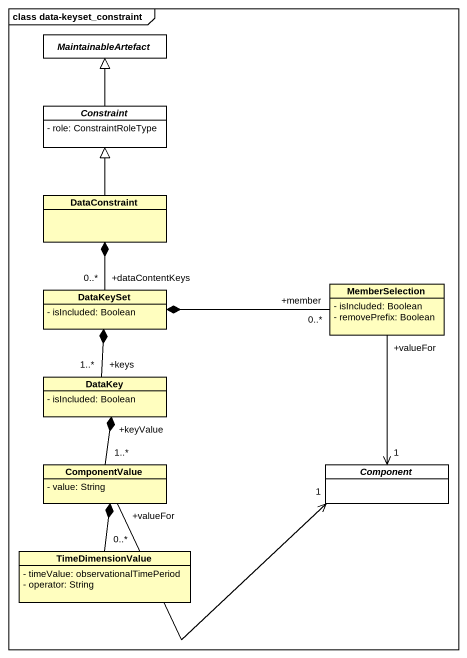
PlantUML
@startuml
mainframe class data-keyset_constraint
hide circle
hide empty members
skinparam classAttributeIconSize 0
abstract class MaintainableArtefact #FFFFFF
abstract class Constraint #FFFFFF {
  - role: ConstraintRoleType
}
class DataConstraint #FFFEBF
class DataKeySet #FFFEBF {
  - isIncluded: Boolean
}
class MemberSelection #FFFEBF {
  - isIncluded: Boolean
  - removePrefix: Boolean
}
class DataKey #FFFEBF {
  - isIncluded: Boolean
}
class ComponentValue #FFFEBF {
  - value: String
}
abstract class "Component" as Component_ #FFFFFF
class TimeDimensionValue #FFFEBF {
  - timeValue: observationalTimePeriod
  - operator: String
}
Constraint -up-|> MaintainableArtefact
DataConstraint -up-|> Constraint
DataKeySet "+dataContentKeys\n0..*" -up-* DataConstraint
MemberSelection "+member\n0..*" -left-* DataKeySet
MemberSelection "+valueFor" --> "1" Component_
DataKey "+keys\n1..*" -up-* DataKeySet
ComponentValue "1..*" -up-* "+keyValue" DataKey
ComponentValue "+valueFor" -right-> "1" Component_
TimeDimensionValue "0..*" -up-* ComponentValue
@enduml
